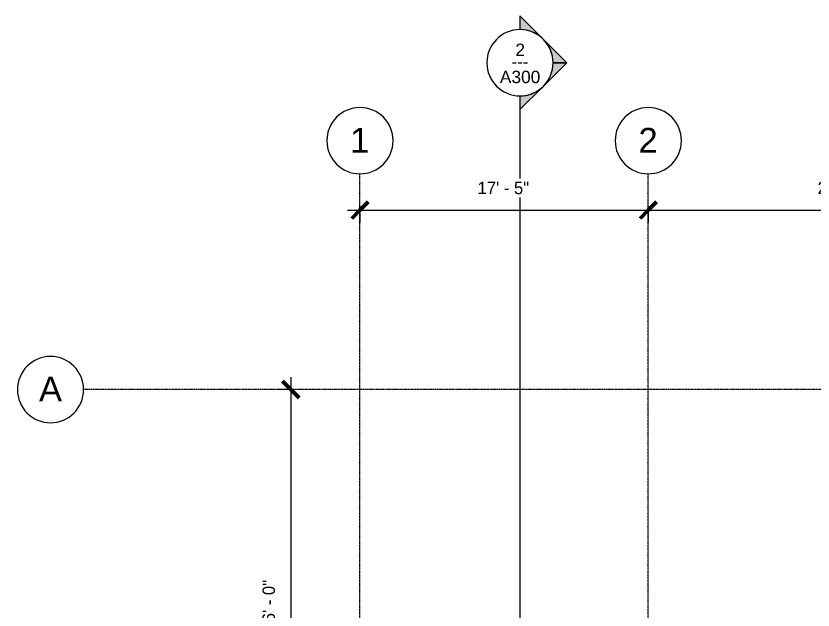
# Model space of a CAD drawing. Header units: inches. Extents: x -4182 to -1315, y 10161 to 12081.
# Drawn here: x -3800 to -3222, y 11601 to 12031 of the extents above; entities that cross this region are included whole.
import ezdxf

# ---------------------------------------------------------------- set-up
doc = ezdxf.new("R2010")
doc.units = ezdxf.units.IN
doc.header["$MEASUREMENT"] = 0
doc.linetypes.add('Grid Line 1_2_', pattern=[0.875, 0.5, -0.125, 0.125, -0.125])
for name, color, linetype, lineweight in [('A-ANNO-DIMS', 211, 'Continuous', 9), ('A-ANNO-DIMS-96', 211, 'Continuous', 9), ('G-ANNO-SYMB', 111, 'Continuous', 9), ('S-GRID', 1, 'Continuous', 9), ('S-GRID-IDEN', 1, 'Continuous', 9)]:
    doc.layers.add(name, color=color, linetype=linetype, lineweight=lineweight)
doc.styles.add('Arial', font='arial.ttf', dxfattribs={"height": 18})
doc.styles.add('Arial_1', font='arial.ttf', dxfattribs={"height": 9})
doc.styles.add('Century Gothic', font='ufonts.com_century-gothic.ttf', dxfattribs={"height": 9})
doc.dimstyles.new('OD__1_16__Tol__', dxfattribs={"dimscale": 12, "dimtxt": 9.397514, "dimasz": 1, "dimexe": 0.75, "dimexo": 0.5, "dimgap": 0.75, "dimtad": 1, "dimdec": 4, "dimrnd": 0.0625, "dimzin": 3, "dimdsep": 46, "dimlunit": 4, "dimtxsty": 'Century Gothic', "dimblk1": 'OBLIQUE', "dimblk2": 'OBLIQUE', "dimsah": 1, "dimcen": 0.09, "dimdle": 0.75, "dimazin": 0, "dimtfac": 1, "dimtdec": 4, "dimtix": 1, "dimtmove": 0, "dimatfit": 3, "dimfxl": 1, "dimtvp": 1, "dimtfill": 1, "dimfrac": 2, "dimtolj": 1, "dimtzin": 0, "dimarcsym": 2})

# ---------------------------------------------------------------- blocks, each defined once
blk = doc.blocks.new('Section - Section Head - Filled-22785-STRUCTURAL SCHEMATIC  - 1ST FLOOR')
at = {"layer": 'G-ANNO-SYMB'}
h = blk.add_hatch(color=256, dxfattribs=at)
edge = h.paths.add_edge_path(flags=0)
edge.add_line((-0.4268, 0.1768), (-0.25, 0.3536))
edge.add_line((-0.25, 0.3536), (-0.25, 0.25))
edge.add_arc((-0.25, 0), 0.25, 90, 135)
h = blk.add_hatch(color=256, dxfattribs=at)
edge = h.paths.add_edge_path(flags=0)
edge.add_arc((-0.25, 0), 0.25, 45, 90)
edge.add_line((-0.25, 0.25), (-0.25, 0.3536))
edge.add_line((-0.25, 0.3536), (-0.0732, 0.1768))
h = blk.add_hatch(color=256, dxfattribs=at)
edge = h.paths.add_edge_path(flags=0)
edge.add_arc((-0.25, 0), 0.2503, 137.9216, 180)
edge.add_line((-0.5003, 0), (-0.6036, 0))
edge.add_line((-0.6036, 0), (-0.4358, 0.1678))
h = blk.add_hatch(color=256, dxfattribs=at)
edge = h.paths.add_edge_path(flags=0)
edge.add_line((-0.0642, 0.1678), (0.1036, 0))
edge.add_line((0.1036, 0), (0.0003, 0))
edge.add_arc((-0.25, 0), 0.2503, 0, 42.0784)
for p, q in [((-0.25, 0.3536), (-0.4268, 0.1768)), ((-0.25, 0.25), (-0.25, 0.3536)), ((-0.0732, 0.1768), (-0.25, 0.3536)), ((-0.25, 0.3536), (-0.25, 0.25)), ((-0.4358, 0.1678), (-0.6036, 0)), ((0.1036, 0), (-0.0642, 0.1678)), ((-0.6036, 0), (-0.5003, 0)), ((0.0003, 0), (0.1036, 0))]:
    blk.add_line(p, q, dxfattribs=at)
for centre, radius, start, end in [((-0.2503, 0), 0.25, 360, 180), ((-0.25, 0), 0.25, 90, 135), ((-0.25, 0), 0.25, 45, 90), ((-0.25, 0), 0.2503, 137.9216, 180), ((-0.25, 0), 0.2503, 0, 42.0784), ((-0.2503, 0), 0.25, 180, 360)]:
    blk.add_arc(centre, radius, start, end, dxfattribs=at)
blk = doc.blocks.new('Grid - Grid Head - Circle-50561-STRUCTURAL SCHEMATIC  - 1ST FLOOR')
at = {"layer": 'S-GRID-IDEN'}
for start, end in [(360, 180), (180, 360)]:
    blk.add_arc((0, 0), 0.25, start, end, dxfattribs=at)
blk = doc.blocks.new('DIMBLOCK1-STRUCTURAL SCHEMATIC  - 1ST FLOOR')
at = {"layer": 'A-ANNO-DIMS-96', "lineweight": 50}
for p, q in [((-3550.2, 11890.45), (-3544.2, 11896.45)), ((-3341.2, 11890.45), (-3335.2, 11896.45)), ((-3550.2, 11890.45), (-3556.2, 11884.45)), ((-3341.2, 11890.45), (-3347.2, 11884.45))]:
    blk.add_line(p, q, dxfattribs=at)
at = {"layer": 'A-ANNO-DIMS-96'}
for p, q in [((-3550.2, 11892.94), (-3550.2, 11881.45)), ((-3550.2, 11890.45), (-3550.2, 11892.94)), ((-3341.2, 11892.94), (-3341.2, 11881.45)), ((-3341.2, 11890.45), (-3341.2, 11892.94)), ((-3559.2, 11890.45), (-3341.2, 11890.45))]:
    blk.add_line(p, q, dxfattribs=at)
at = {"layer": 'A-ANNO-DIMS-96', "color": 0, "insert": (-3464.95, 11910.99), "char_height": 9, "width": 46.1821, "attachment_point": 1, "line_spacing_factor": 0.984502, "style": 'Century Gothic', "bg_fill": 3, "box_fill_scale": 1.25, "bg_fill_color": 256, "bg_fill_true_color": 13158600, "bg_fill_transparency": 0}
blk.add_mtext('17\' - 5"', dxfattribs=at)
blk = doc.blocks.new('_Oblique')
at = {"color": 0, "linetype": 'ByBlock', "lineweight": -2}
blk.add_line((-0.5, -0.5), (0.5, 0.5), dxfattribs=at)
blk = doc.blocks.new('DIMBLOCK2-STRUCTURAL SCHEMATIC  - 1ST FLOOR')
at = {"layer": 'A-ANNO-DIMS-96', "lineweight": 50}
for p, q in [((-3341.2, 11890.45), (-3335.2, 11896.45)), ((-3057.2, 11890.45), (-3051.2, 11896.45)), ((-3341.2, 11890.45), (-3347.2, 11884.45)), ((-3057.2, 11890.45), (-3063.2, 11884.45))]:
    blk.add_line(p, q, dxfattribs=at)
at = {"layer": 'A-ANNO-DIMS-96'}
for p, q in [((-3341.2, 11892.94), (-3341.2, 11881.45)), ((-3341.2, 11890.45), (-3341.2, 11892.94)), ((-3057.2, 11892.94), (-3057.2, 11881.45)), ((-3057.2, 11890.45), (-3057.2, 11892.94)), ((-3341.2, 11890.45), (-3057.2, 11890.45))]:
    blk.add_line(p, q, dxfattribs=at)
at = {"layer": 'A-ANNO-DIMS-96', "color": 0, "insert": (-3218.45, 11910.99), "char_height": 9, "width": 46.1821, "attachment_point": 1, "line_spacing_factor": 0.984502, "style": 'Century Gothic', "bg_fill": 3, "box_fill_scale": 1.25, "bg_fill_color": 256, "bg_fill_true_color": 13158600, "bg_fill_transparency": 0}
blk.add_mtext('23\' - 8"', dxfattribs=at)
blk = doc.blocks.new('DIMBLOCK10-STRUCTURAL SCHEMATIC  - 1ST FLOOR')
at = {"layer": 'A-ANNO-DIMS-96', "lineweight": 50}
for p, q in [((-3600.29, 11760.4), (-3606.29, 11766.4)), ((-3600.29, 11760.4), (-3594.29, 11754.4)), ((-3600.29, 11448.4), (-3606.29, 11454.4)), ((-3600.29, 11448.4), (-3594.29, 11442.4))]:
    blk.add_line(p, q, dxfattribs=at)
at = {"layer": 'A-ANNO-DIMS-96'}
for p, q in [((-3600.29, 11769.4), (-3600.29, 11448.4)), ((-3597.81, 11760.4), (-3609.29, 11760.4)), ((-3600.29, 11760.4), (-3597.81, 11760.4)), ((-3597.81, 11448.4), (-3609.29, 11448.4)), ((-3600.29, 11448.4), (-3597.81, 11448.4))]:
    blk.add_line(p, q, dxfattribs=at)
at = {"layer": 'A-ANNO-DIMS-96', "color": 0, "insert": (-3620.83, 11585.15), "char_height": 9, "width": 46.1821, "attachment_point": 1, "rotation": 90, "line_spacing_factor": 0.984502, "style": 'Century Gothic', "bg_fill": 3, "box_fill_scale": 1.25, "bg_fill_color": 256, "bg_fill_true_color": 13158600, "bg_fill_transparency": 0}
blk.add_mtext('26\' - 0"', dxfattribs=at)

msp = doc.modelspace()

# ---------------------------------------------------------------- linework, layer by layer
at = {"layer": 'G-ANNO-SYMB'}
msp.add_line((-3434.23256, 11973.15481), (-3434.23256, 10230.97392), dxfattribs=at)
at = {"layer": 'S-GRID', "linetype": 'Grid Line 1_2_'}
msp.add_line((-1362.80331, 11760.39539), (-3750.49332, 11760.39539), dxfattribs=at)

# ---------------------------------------------------------------- block references
at = {"layer": 'G-ANNO-SYMB', "xscale": 95.99999999999994, "yscale": 95.99999999999994, "zscale": 95.99999999999994, "rotation": 269.9999999999996}
msp.add_blockref('Section - Section Head - Filled-22785-STRUCTURAL SCHEMATIC  - 1ST FLOOR', (-3434.23256, 11973.15481), dxfattribs=at)
at = {"layer": 'S-GRID-IDEN', "xscale": 95.99999999999994, "yscale": 95.99999999999994, "zscale": 95.99999999999994}
for p in [(-3550.20325, 11940.7122), (-3341.20325, 11940.7122)]:
    msp.add_blockref('Grid - Grid Head - Circle-50561-STRUCTURAL SCHEMATIC  - 1ST FLOOR', p, dxfattribs=at)
at = {"layer": 'S-GRID-IDEN', "xscale": 95.99999999999994, "yscale": 95.99999999999994, "zscale": 95.99999999999994, "rotation": 89.99999999999962}
msp.add_blockref('Grid - Grid Head - Circle-50561-STRUCTURAL SCHEMATIC  - 1ST FLOOR', (-3774.49332, 11760.39539), dxfattribs=at)

# ---------------------------------------------------------------- texts
at = {"layer": 'G-ANNO-SYMB', "char_height": 9, "attachment_point": 1}
for s, insert, width, style in [('2', (-3437.55354, 12011.06345), 8.484, 'Arial_1'), ('---', (-3440.20485, 12002.55675), 15.453, 'Century Gothic'), ('A300', (-3448.79763, 11991.4272), 35.754, 'Arial_1')]:
    msp.add_mtext(s, dxfattribs=dict(at, insert=insert, width=width, style=style))
at = {"layer": 'S-GRID-IDEN', "char_height": 18, "attachment_point": 1, "style": 'Arial'}
for s, insert, width in [('1', (-3557.33228, 11950.00014), 16.968), ('2', (-3348.33228, 11950.00014), 16.968), ('A', (-3782.89976, 11769.77621), 20.301)]:
    msp.add_mtext(s, dxfattribs=dict(at, insert=insert, width=width))

# ---------------------------------------------------------------- next in the draw order: dimensions: what is measured, and where the dimension line sits
at = {"layer": 'A-ANNO-DIMS'}
dim = msp.add_linear_dim(base=(-3341.20325, 11890.45051), p1=(-3550.20325, 11898.93579), p2=(-3341.20325, 11898.93579), dimstyle='OD__1_16__Tol__', override={"dimpost": '<>', "dimfxl": 209}, dxfattribs=at)
dim.commit()
dim.dimension.update_dxf_attribs({"geometry": 'DIMBLOCK1-STRUCTURAL SCHEMATIC  - 1ST FLOOR', "text_midpoint": (-3445.70325, 11904.0637)})
dim = msp.add_linear_dim(base=(-3600.29039, 11448.39539), p1=(-3591.80511, 11760.39539), p2=(-3591.80511, 11448.39539), angle=90, dimstyle='OD__1_16__Tol__', override={"dimpost": '<>', "dimfxl": 312.000001}, dxfattribs=at)
dim.commit()
dim.dimension.update_dxf_attribs({"geometry": 'DIMBLOCK10-STRUCTURAL SCHEMATIC  - 1ST FLOOR', "text_midpoint": (-3614.01676, 11604.39539)})

# ---------------------------------------------------------------- next in the draw order: linework, layer by layer
at = {"layer": 'S-GRID', "linetype": 'Grid Line 1_2_'}
msp.add_line((-3550.20325, 10413.09146), (-3550.20325, 11916.7122), dxfattribs=at)

# ---------------------------------------------------------------- next in the draw order: dimensions: what is measured, and where the dimension line sits
at = {"layer": 'A-ANNO-DIMS'}
dim = msp.add_linear_dim(base=(-3057.20325, 11890.45051), p1=(-3341.20325, 11898.93579), p2=(-3057.20325, 11898.93579), dimstyle='OD__1_16__Tol__', override={"dimpost": '<>', "dimfxl": 284}, dxfattribs=at)
dim.commit()
dim.dimension.update_dxf_attribs({"geometry": 'DIMBLOCK2-STRUCTURAL SCHEMATIC  - 1ST FLOOR', "text_midpoint": (-3199.20325, 11904.17689)})

# ---------------------------------------------------------------- next in the draw order: linework, layer by layer
at = {"layer": 'S-GRID', "linetype": 'Grid Line 1_2_'}
msp.add_line((-3341.20325, 10413.09146), (-3341.20325, 11916.7122), dxfattribs=at)

doc.saveas('drawing.dxf')
